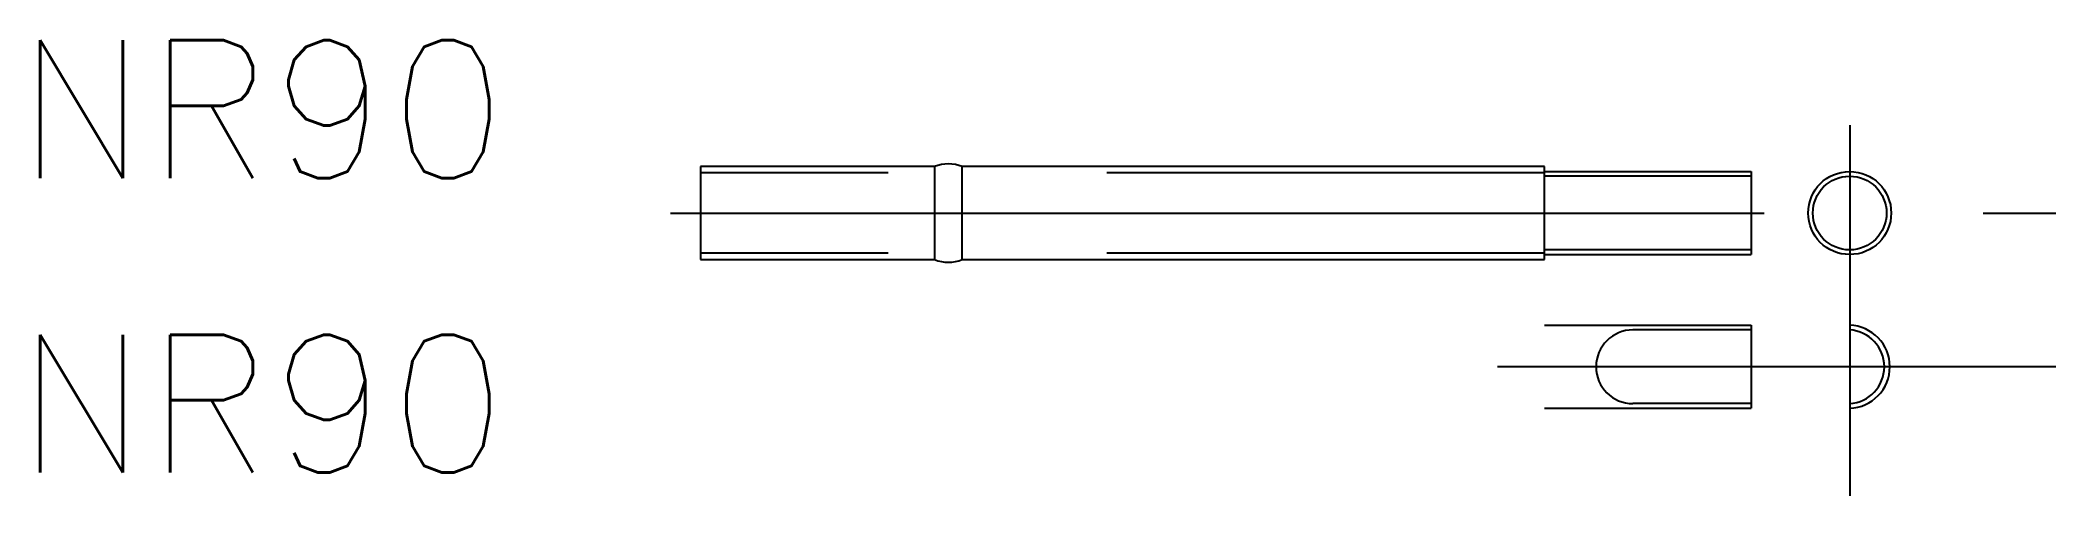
# Model space of a CAD drawing. Extents: x 191.9 to 250.4, y 65.6 to 78.8.
import ezdxf

# ---------------------------------------------------------------- set-up
doc = ezdxf.new("R2010")
doc.units = 0
doc.linetypes.add('CENTER', pattern=[50.8, 31.75, -6.35, 6.35, -6.35])
doc.linetypes.add('DASHED', pattern=[19.05, 12.7, -6.35])
doc.layers.get('0').update_dxf_attribs({"linetype": 'CONTINUOUS'})
doc.layers.add('CENTER', color=1, linetype='CENTER')
doc.styles.get("Standard").update_dxf_attribs({"font": 'txt.shx'})

msp = doc.modelspace()

# ---------------------------------------------------------------- linework, layer by layer
for p, q in [((217.831, 75.164), (211.031, 75.164)), ((211.031, 75.164), (211.031, 72.464)), ((217.831, 75.164), (217.831, 72.464)), ((218.631, 72.464), (218.631, 75.164)), ((235.531, 72.464), (235.531, 75.164)), ((235.531, 75.019), (241.531, 75.019)), ((241.531, 75.019), (241.531, 72.609)), ((235.531, 72.609), (241.531, 72.609)), ((211.031, 72.464), (217.831, 72.464)), ((235.531, 70.556), (241.531, 70.556)), ((241.531, 70.556), (241.528, 68.146)), ((244.392, 70.556), (244.392, 70.421)), ((235.531, 68.146), (241.528, 68.146)), ((244.392, 68.281), (244.392, 68.146))]:
    msp.add_line(p, q)
at = {"color": 3, "linetype": 'DASHED'}
for p, q in [((235.531, 74.979), (211.031, 74.979)), ((241.531, 74.884), (235.531, 74.884)), ((235.531, 72.649), (211.031, 72.649)), ((241.531, 72.744), (235.531, 72.744)), ((241.531, 70.421), (238.101, 70.421)), ((241.528, 68.281), (238.101, 68.281))]:
    msp.add_line(p, q, dxfattribs=at)
for points in [[(235.531, 75.164), (218.631, 75.164)], [(218.631, 72.464), (235.531, 72.464)]]:
    msp.add_lwpolyline(points)
for radius in [1.205, 1.07]:
    msp.add_circle((244.392, 73.814), radius)
for centre, radius, start, end in [((218.231, 74.134), 1.104, 68.76069, 111.23931), ((218.231, 73.463), 1.077, 248.18744, 291.81256), ((244.352, 69.351), 1.206, 271.9174, 88.0826), ((244.326, 69.351), 1.072, 273.53147, 86.46853)]:
    msp.add_arc(centre, radius, start, end)
msp.add_arc((238.101, 69.351), 1.07, 90, 270, dxfattribs=at)
at = {"layer": 'CENTER'}
for p, q in [((244.392, 76.368), (244.392, 65.608)), ((210.163, 73.814), (250.372, 73.814)), ((250.372, 69.351), (234.166, 69.351))]:
    msp.add_line(p, q, dxfattribs=at)

# ---------------------------------------------------------------- texts
for p in [(191.186, 74.828), (191.186, 66.282)]:
    msp.add_text('NR90', height=4).set_placement(p)

doc.saveas('drawing.dxf')
